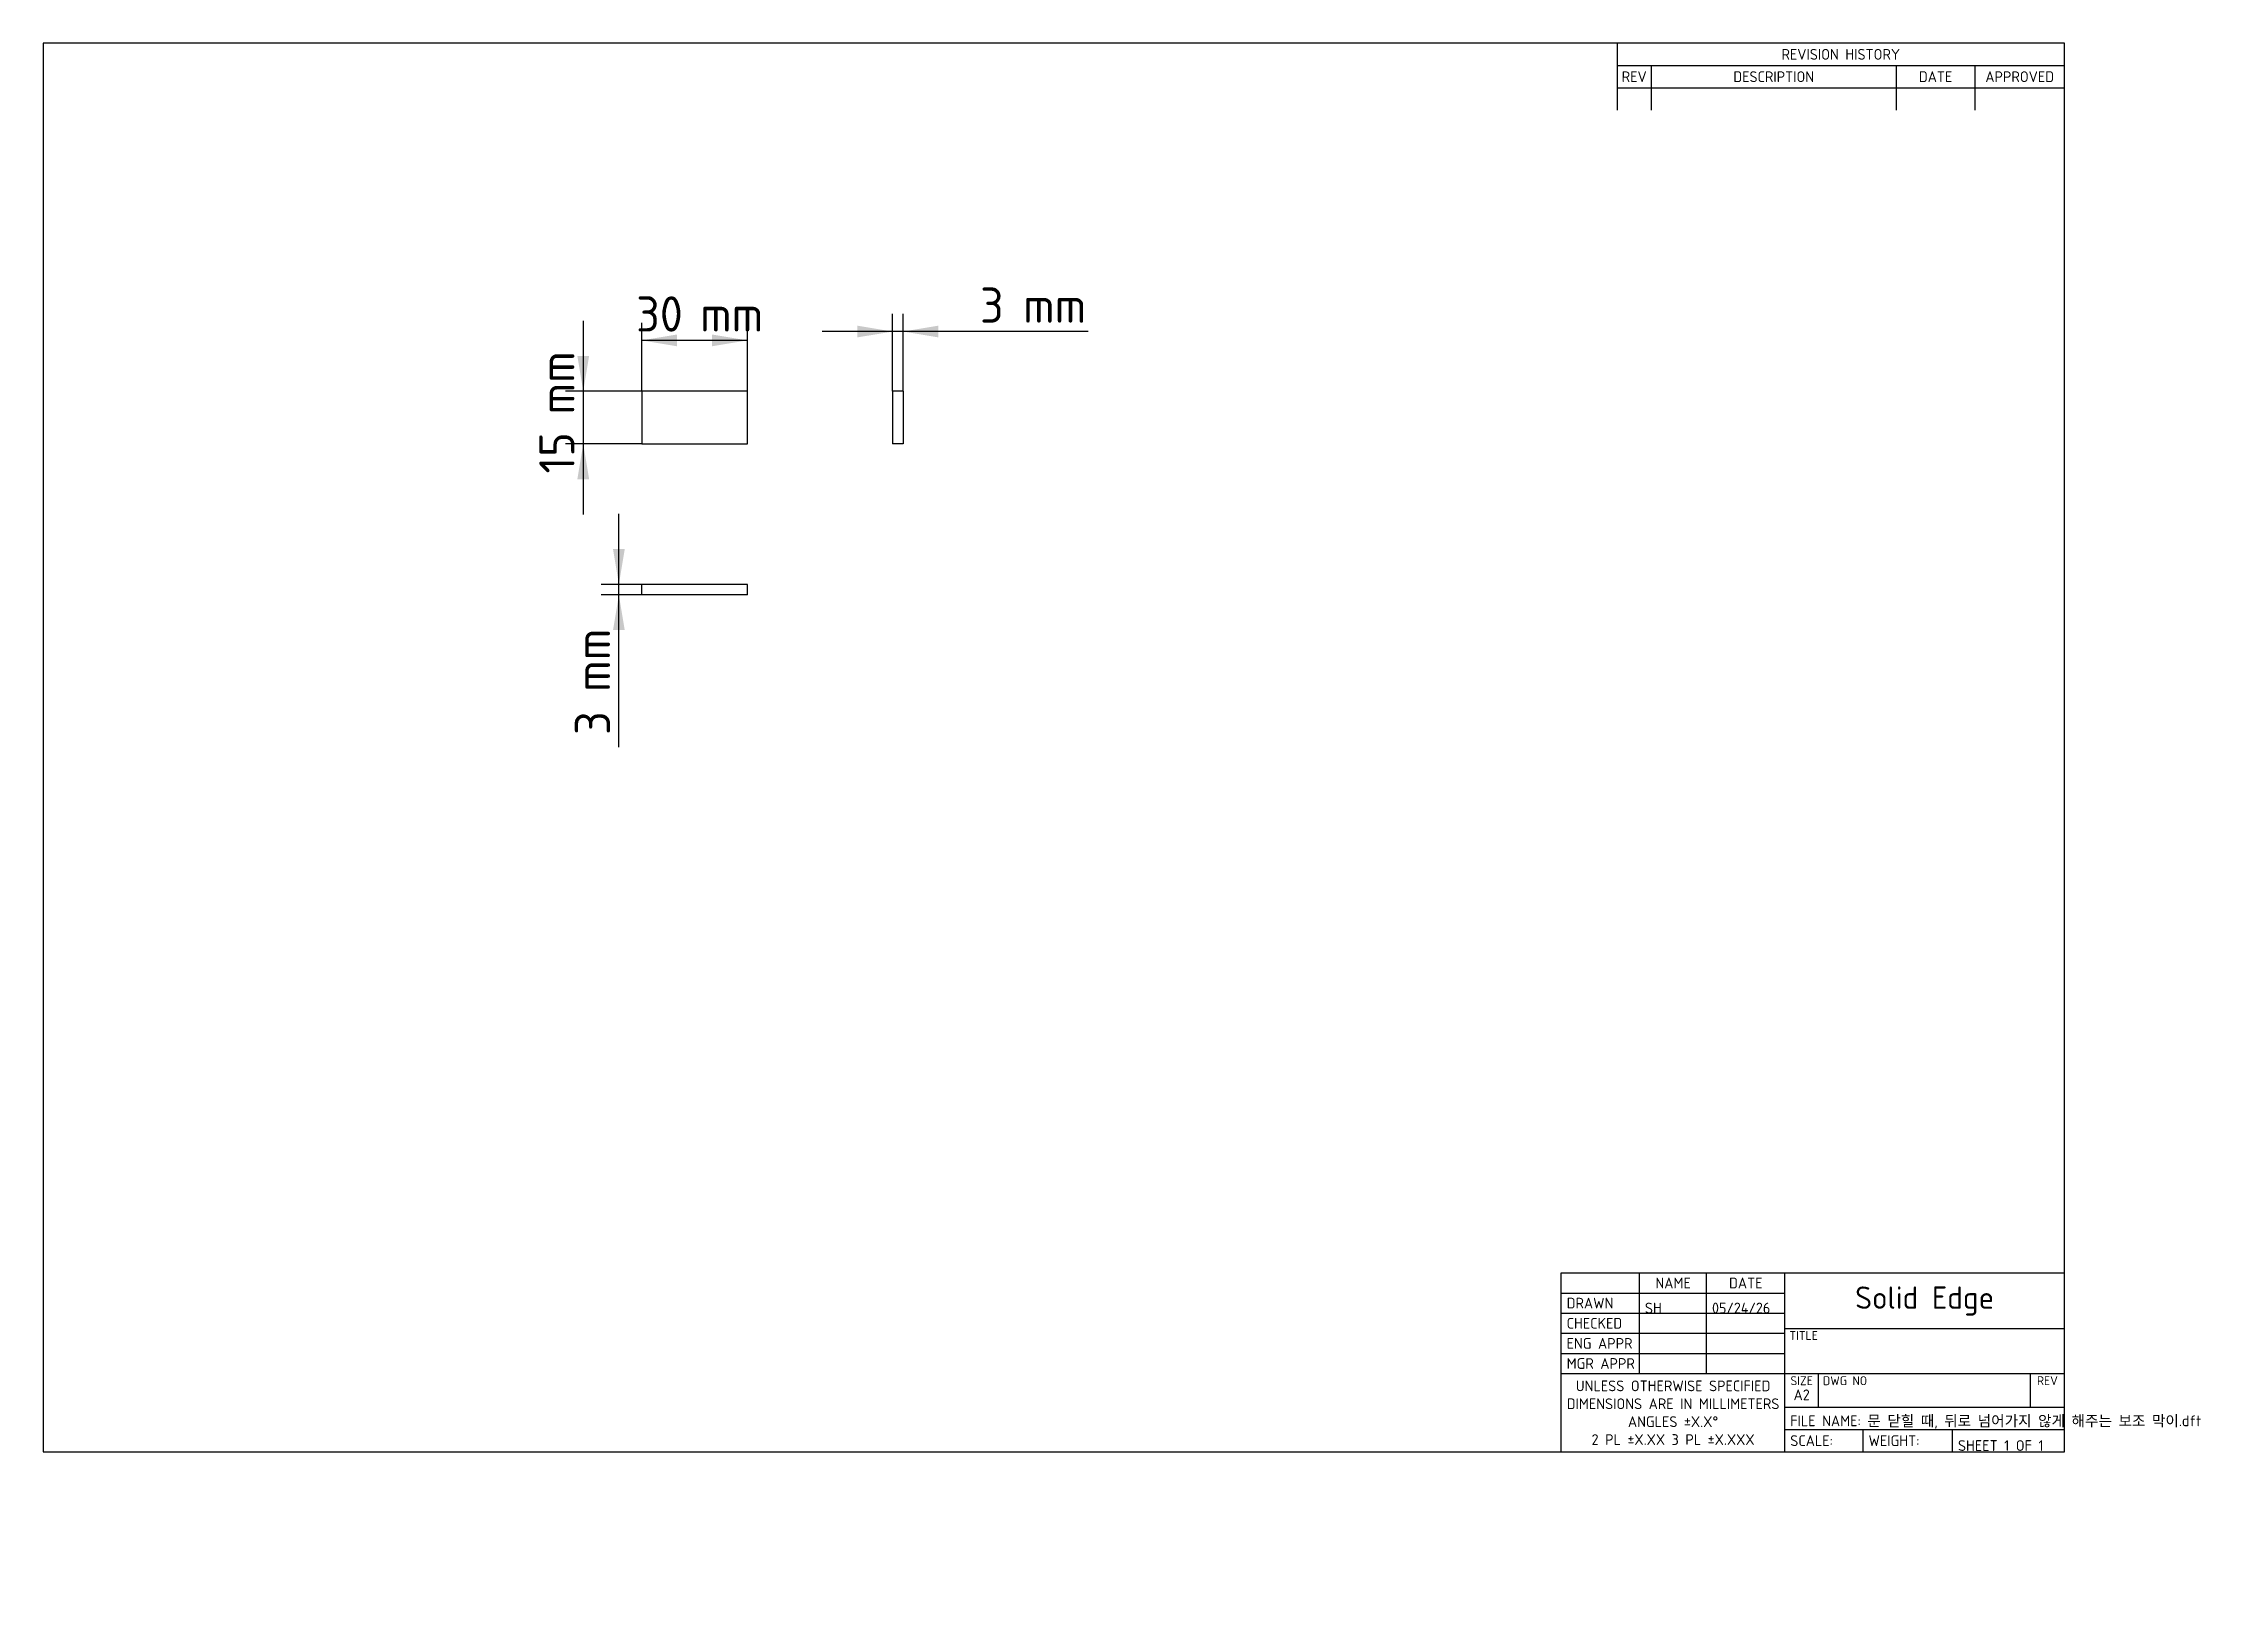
# Model space of a CAD drawing. Header units: millimetres. Extents: x 10 to 623, y -35 to 410.
import ezdxf
from ezdxf.entities.mleader import LeaderData, LeaderLine
from ezdxf.enums import TextEntityAlignment as Align
from ezdxf.math import Vec2, Vec3

# ---------------------------------------------------------------- set-up
doc = ezdxf.new("R2010")
doc.units = ezdxf.units.MM
doc.layers.add('기본값', color=7, linetype='Continuous')
doc.layers.add('문_닫힐_때__뒤로_넘어가지_', color=7, linetype='Continuous')
doc.styles.add('SEACAD_Solid_Edge_ISO', font='seiso.ttf')
doc.dimstyles.new('ISO_(mm)', dxfattribs={"dimtxt": 10, "dimasz": 10, "dimexe": 5, "dimexo": 0, "dimgap": 2.5, "dimtad": 1, "dimtxsty": 'SEACAD_Solid_Edge_ISO', "dimblk1": '_SE_FILLED', "dimblk2": '_SE_FILLED', "dimsah": 1, "dimcen": 5, "dimadec": 0, "dimazin": 0, "dimtfac": 0.5, "dimtmove": 0, "dimatfit": 3, "dimfxl": 1, "dimarcsym": 0})

# ---------------------------------------------------------------- blocks, each defined once
blk = doc.blocks.new('SE')
at = {"layer": '문_닫힐_때__뒤로_넘어가지_', "color": 7, "linetype": 'Continuous'}
for p, q in [((209.98, 311.19), (179.98, 311.19)), ((179.98, 311.19), (179.98, 296.19)), ((209.98, 296.19), (209.98, 311.19)), ((179.98, 296.19), (209.98, 296.19))]:
    blk.add_line(p, q, dxfattribs=at)
blk = doc.blocks.new('SE1')
at = {"layer": '문_닫힐_때__뒤로_넘어가지_', "color": 7, "linetype": 'Continuous'}
for p, q in [((209.98, 256.32), (179.98, 256.32)), ((179.98, 253.32), (179.98, 256.32)), ((209.98, 253.32), (179.98, 253.32)), ((209.98, 253.32), (209.98, 256.32))]:
    blk.add_line(p, q, dxfattribs=at)
blk = doc.blocks.new('SE2')
at = {"layer": '문_닫힐_때__뒤로_넘어가지_', "color": 7, "linetype": 'Continuous'}
for p, q in [((251.23, 311.19), (251.23, 296.19)), ((254.23, 311.19), (251.23, 311.19)), ((254.23, 311.19), (254.23, 296.19)), ((254.23, 296.19), (251.23, 296.19))]:
    blk.add_line(p, q, dxfattribs=at)
blk = doc.blocks.new('DMBLK77')
at = {"layer": '기본값', "linetype": 'Continuous'}
for points in [[(189.98, 327.27), (179.98, 325.6), (189.98, 323.93)], [(199.98, 327.27), (199.98, 323.93), (209.98, 325.6)]]:
    blk.add_hatch(color=7, dxfattribs=at).paths.add_polyline_path(points)
at = {"layer": '기본값', "color": 7, "linetype": 'Continuous'}
for p, q in [((179.98, 311.19), (179.98, 330.6)), ((209.98, 325.6), (179.98, 325.6)), ((209.98, 311.19), (209.98, 330.6))]:
    blk.add_line(p, q, dxfattribs=at)
at = {"layer": '기본값', "color": 7, "linetype": 'Continuous', "style": 'SEACAD_Solid_Edge_ISO'}
for s, p in [('30', (178.41, 338.1)), ('mm', (196.55, 338.1))]:
    blk.add_text(s, height=10, dxfattribs=at).set_placement(p, align=Align.TOP_LEFT)
blk = doc.blocks.new('_SE_FILLED')
at = {"color": 0}
blk.add_line((0, 0), (-1, 0), dxfattribs=at)
blk.add_solid([(0, 0), (-1, -0.1665), (-1, 0.1665), (0, 0)], dxfattribs=at)
blk = doc.blocks.new('DMBLK78')
at = {"layer": '기본값', "linetype": 'Continuous'}
for points in [[(161.71, 321.19), (163.38, 311.19), (165.05, 321.19)], [(161.71, 286.19), (165.05, 286.19), (163.38, 296.19)]]:
    blk.add_hatch(color=7, dxfattribs=at).paths.add_polyline_path(points)
at = {"layer": '기본값', "color": 7, "linetype": 'Continuous'}
for p, q in [((163.38, 331.19), (163.38, 276.19)), ((179.98, 311.19), (158.38, 311.19)), ((179.98, 296.19), (158.38, 296.19))]:
    blk.add_line(p, q, dxfattribs=at)
at = {"layer": '기본값', "color": 7, "linetype": 'Continuous', "style": 'SEACAD_Solid_Edge_ISO'}
for s, p in [('mm', (150.88, 304.58)), ('15', (150.88, 287.8))]:
    blk.add_text(s, height=10, rotation=90, dxfattribs=at).set_placement(p, align=Align.TOP_LEFT)
blk = doc.blocks.new('DMBLK79')
at = {"layer": '기본값', "linetype": 'Continuous'}
for points in [[(171.83, 266.32), (173.5, 256.32), (175.17, 266.32)], [(171.83, 243.32), (175.17, 243.32), (173.5, 253.32)]]:
    blk.add_hatch(color=7, dxfattribs=at).paths.add_polyline_path(points)
at = {"layer": '기본값', "color": 7, "linetype": 'Continuous'}
for p, q in [((173.5, 210.09), (173.5, 276.32)), ((179.98, 256.32), (168.5, 256.32)), ((179.98, 253.32), (168.5, 253.32))]:
    blk.add_line(p, q, dxfattribs=at)
at = {"layer": '기본값', "color": 7, "linetype": 'Continuous', "style": 'SEACAD_Solid_Edge_ISO'}
for s, p in [('mm', (161, 225.82)), ('3', (161, 213.59))]:
    blk.add_text(s, height=10, rotation=90, dxfattribs=at).set_placement(p, align=Align.TOP_LEFT)
blk = doc.blocks.new('DMBLK80')
at = {"layer": '기본값', "linetype": 'Continuous'}
for points in [[(241.23, 329.78), (241.23, 326.45), (251.23, 328.11)], [(264.23, 329.78), (254.23, 328.11), (264.23, 326.45)]]:
    blk.add_hatch(color=7, dxfattribs=at).paths.add_polyline_path(points)
at = {"layer": '기본값', "color": 7, "linetype": 'Continuous'}
for p, q in [((251.23, 311.19), (251.23, 333.11)), ((254.23, 311.19), (254.23, 333.11)), ((306.79, 328.11), (231.23, 328.11))]:
    blk.add_line(p, q, dxfattribs=at)
at = {"layer": '기본값', "color": 7, "linetype": 'Continuous', "style": 'SEACAD_Solid_Edge_ISO'}
for s, p in [('3', (276.06, 340.61)), ('mm', (288.29, 340.61))]:
    blk.add_text(s, height=10, dxfattribs=at).set_placement(p, align=Align.TOP_LEFT)
blk = doc.blocks.new('_Dot')
at = {"color": 0, "linetype": 'ByBlock', "lineweight": -2}
blk.add_line((-0.5, 0), (-1, 0), dxfattribs=at)
at = {"color": 0, "linetype": 'ByBlock', "const_width": 0.5}
blk.add_lwpolyline([(-0.25, 0, 1), (0.25, 0, 1)], format="xyb", close=True, dxfattribs=at)

msp = doc.modelspace()

# ---------------------------------------------------------------- linework, layer by layer
at = {"layer": '기본값', "color": 7, "linetype": 'Continuous'}
for p, q in [((584, 410), (10, 410)), ((10, 410), (10, 10)), ((457, 410), (457, 390.95)), ((584, 10), (584, 410)), ((457, 403.65), (584, 403.65)), ((466.652, 403.65), (466.652, 390.95)), ((536.248, 403.65), (536.248, 390.95)), ((558.6, 403.65), (558.6, 390.95)), ((457, 397.3), (584, 397.3)), ((441.125, 10), (441.125, 60.8)), ((441.125, 60.8), (584, 60.8)), ((463.35, 32.225), (463.35, 60.8)), ((482.4, 32.225), (482.4, 60.8)), ((504.625, 10), (504.625, 60.8)), ((441.125, 55.085), (504.625, 55.085)), ((441.125, 49.37), (504.625, 49.37)), ((441.125, 43.655), (504.625, 43.655)), ((504.625, 45.052), (584, 45.052)), ((441.125, 37.94), (504.625, 37.94)), ((441.125, 32.225), (584, 32.225)), ((514.15, 22.7), (514.15, 32.098)), ((574.348, 22.7), (574.348, 32.098)), ((504.625, 22.7), (584, 22.7)), ((504.625, 16.35), (584, 16.35)), ((526.85, 10), (526.85, 16.35)), ((552.25, 10), (552.25, 16.35)), ((10, 10), (584, 10))]:
    msp.add_line(p, q, dxfattribs=at)

# ---------------------------------------------------------------- block references
at = {"layer": '기본값'}
for name in ['SE', 'SE2', 'SE1']:
    msp.add_blockref(name, (0, 0), dxfattribs=at)

# ---------------------------------------------------------------- texts
for s, insert, char_height, width, attachment_point in [('{\\fSolid Edge ISO|b0||i0||c0|p34;\\C7;\\H3.048;\\W1.;REVISION HISTORY}', (520.5, 406.825), 3.048, 127, 5), ('{\\fSolid Edge ISO|b0||i0||c0|p34;\\C7;\\H3.048;\\W1.;REV}', (461.826, 400.475), 3.048, 9.652, 5), ('{\\fSolid Edge ISO|b0||i0||c0|p34;\\C7;\\H3.048;\\W1.;DESCRIPTION}', (501.45, 400.475), 3.048, 69.596, 5), ('{\\fSolid Edge ISO|b0||i0||c0|p34;\\C7;\\H3.048;\\W1.;DATE}', (547.424, 400.475), 3.048, 22.352, 5), ('{\\fSolid Edge ISO|b0||i0||c0|p34;\\C7;\\H3.048;\\W1.;APPROVED}', (571.3, 400.475), 3.048, 25.4, 5), ('{\\fSolid Edge ISO|b0||i0||c0|p34;\\C7;\\H3.048;\\W1.;NAME}', (472.875, 57.943), 3.048, 19.05, 5), ('{\\fSolid Edge ISO|b0||i0||c0|p34;\\C7;\\H3.048;\\W1.;DATE}', (493.512, 57.943), 3.048, 22.225, 5), ('{\\fSolid Edge ISO|b1||i0||c0|p34;\\C7;\\H6.35;\\W1.;Solid Edge}', (544.312, 52.831), 6.35, 79.375, 5), ('{\\fSolid Edge ISO|b0||i0||c0|p34;\\C7;\\H3.048;\\W1.;DRAWN}', (442.649, 52.227), 3.048, 20.701, 4), ('{\\fSolid Edge ISO|b0||i0||c0|p34;\\C7;\\H3.048;\\W1.;CHECKED}', (442.649, 46.513), 3.048, 20.701, 4), ('{\\fSolid Edge ISO|b0||i0||c0|p34;\\C7;\\H2.54;\\W1.;TITLE}', (505.895, 44.302), 2.54, 78.105, 1), ('{\\fSolid Edge ISO|b0||i0||c0|p34;\\C7;\\H3.048;\\W1.;ENG APPR}', (442.649, 40.797), 3.048, 20.701, 4), ('{\\fSolid Edge ISO|b0||i0||c0|p34;\\C7;\\H3.048;\\W1.;MGR APPR}', (442.649, 35.083), 3.048, 20.701, 4), ('{\\fSolid Edge ISO|b0||i0||c0|p34;\\C7;\\H2.54;\\W1.;SIZE}', (509.387, 31.475), 2.54, 9.525, 2), ('{\\fSolid Edge ISO|b0||i0||c0|p34;\\C7;\\H2.54;\\W1.;DWG NO}', (515.42, 31.475), 2.54, 58.928, 1), ('{\\fSolid Edge ISO|b0||i0||c0|p34;\\C7;\\H2.54;\\W1.;REV}', (579.174, 31.475), 2.54, 9.652, 2), ('{\\fSolid Edge ISO|b0||i0||c0|p34;\\C7;\\H3.048;\\W1.;UNLESS OTHERWISE SPECIFIED\\P}{\\fSolid Edge ISO|b0||i0||c0|p34;\\C7;\\H3.048;\\W1.;DIMENSIONS ARE IN MILLIMETERS\\P}{\\fSolid Edge ISO|b0||i0||c0|p34;\\C7;\\H3.048;\\W1.;ANGLES ±X.X°\\P}{\\fSolid Edge ISO|b0||i0||c0|p34;\\C7;\\H3.048;\\W1.;2 PL ±X.XX 3 PL ±X.XXX}', (472.875, 21.113), 3.048, 63.5, 5), ('{\\fSolid Edge ISO|b1||i0||c0|p34;\\C7;\\H3.048;\\W1.;A2}', (509.387, 26.192), 3.048, 9.525, 5), ('{\\fSolid Edge ISO|b0||i0||c0|p34;\\C7;\\H3.048;\\W1.;SCALE:}', (506.149, 13.175), 3.048, 20.701, 4), ('{\\fSolid Edge ISO|b0||i0||c0|p34;\\C7;\\H3.048;\\W1.;WEIGHT:}', (528.374, 13.175), 3.048, 23.876, 4)]:
    msp.add_mtext(s, dxfattribs=dict(at, insert=insert, char_height=char_height, width=width, attachment_point=attachment_point))

# ---------------------------------------------------------------- dimensions: what is measured, and where the dimension line sits
at = {"layer": '기본값', "color": 7, "linetype": 'Continuous'}
for base, p1, p2, picture, middle in [((179.979, 325.599), (209.979, 311.191), (179.979, 311.191), 'DMBLK77', (194.979, 325.599)), ((251.233, 328.113), (254.233, 311.191), (251.233, 311.191), 'DMBLK80', (272.564, 328.113))]:
    dim = msp.add_linear_dim(base=base, p1=p1, p2=p2, text='\\A1;<> mm', dimstyle='ISO_(mm)', dxfattribs=at)
    dim.commit()
    dim.dimension.update_dxf_attribs({"geometry": picture, "text_midpoint": middle, "dimtype": 160})
for base, p1, p2, angle, picture, middle in [((163.38, 311.191), (179.979, 311.191), (179.979, 296.191), 270, 'DMBLK78', (163.38, 303.691)), ((173.502, 253.322), (179.979, 253.322), (179.979, 256.322), 90, 'DMBLK79', (173.502, 244.315))]:
    dim = msp.add_linear_dim(base=base, p1=p1, p2=p2, angle=angle, text='\\A1;<> mm', dimstyle='ISO_(mm)', dxfattribs=at)
    dim.commit()
    dim.dimension.update_dxf_attribs({"geometry": picture, "text_midpoint": middle, "dimtype": 161})

# ---------------------------------------------------------------- leaders
ml = msp.add_multileader_mtext('Standard', dxfattribs=at)
ml.set_content('{\\pxsm0.9;\\fSolid Edge ISO|b0||i0||c0|p34;\\W1.;SH\\P}', color=256)
ml.set_leader_properties()
ml.set_arrow_properties(name='DOT')
ml.build(insert=Vec2(0, 0))
ml.multileader.update_dxf_attribs({"leader_type": 0, "dogleg_length": 0, "arrow_head_size": 3.048})
ctx = ml.context
ctx.base_point, ctx.char_height, ctx.arrow_head_size = Vec3(0, 0), 3.048, 3.048
ctx.mtext.insert = Vec3(464.874, 52.345)
ml = msp.add_multileader_mtext('Standard', dxfattribs=at)
ml.set_content('{\\pxsm0.9;\\fSolid Edge ISO|b0||i0||c0|p34;\\W1.;05/24/26\\P}', color=256)
ml.set_leader_properties()
ml.set_arrow_properties(name='DOT')
ml.build(insert=Vec2(0, 0))
ml.multileader.update_dxf_attribs({"leader_type": 0, "dogleg_length": 0, "arrow_head_size": 3.048})
ctx = ml.context
ctx.base_point, ctx.char_height, ctx.arrow_head_size = Vec3(0, 0), 3.048, 3.048
ctx.mtext.insert = Vec3(483.924, 52.367)
ml = msp.add_multileader_mtext('Standard', dxfattribs=at)
ml.set_content('{\\pxsm0.9;\\fSolid Edge ISO|b0||i0||c0|p34;\\W1.;FILE NAME: 문 닫힐 때, 뒤로 넘어가지 않게 해주는 보조 막이.dft\\P}', color=256)
ml.set_leader_properties()
ml.set_arrow_properties(name='DOT')
ml.build(insert=Vec2(0, 0))
ml.multileader.update_dxf_attribs({"leader_type": 0, "dogleg_length": 0, "arrow_head_size": 3.048})
ctx = ml.context
ctx.base_point, ctx.char_height, ctx.arrow_head_size = Vec3(0, 0), 3.048, 3.048
ctx.mtext.insert = Vec3(506.149, 20.326)
ml = msp.add_multileader_mtext('Standard', dxfattribs=at)
ml.set_content('{\\pxsm0.9;\\fSolid Edge ISO|b0||i0||c0|p34;\\W1.;SHEET 1 OF 1\\P}', color=256)
ml.set_leader_properties()
ml.set_arrow_properties(name='DOT')
ml.build(insert=Vec2(0, 0))
ml.multileader.update_dxf_attribs({"leader_type": 0, "dogleg_length": 0, "arrow_head_size": 3.048})
ctx = ml.context
ctx.base_point, ctx.char_height, ctx.arrow_head_size = Vec3(0, 0), 3.048, 3.048
ctx.mtext.insert = Vec3(553.774, 13.315)

doc.saveas('drawing.dxf')
